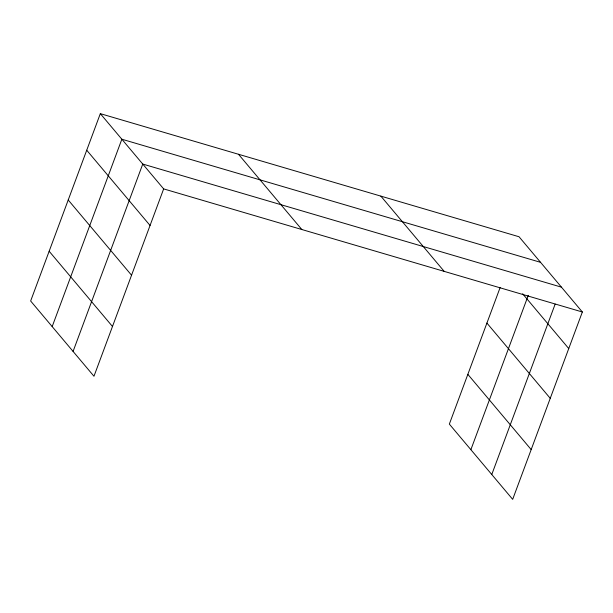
<?xml version="1.0" encoding="UTF-8"?>
<svg xmlns="http://www.w3.org/2000/svg" width="613" height="613" viewBox="0 0 613 613"><rect width="100%" height="100%" fill="white"/><g stroke="black" fill="none" stroke-linecap="round" stroke-linejoin="round"><path stroke-width="0.92" d="M100.325 113.65L30.65 301.006L93.973 376.252L163.656 188.896L100.325 113.65L519.027 236.748L582.35 311.994L512.675 499.35L449.344 424.104L500.131 287.535M52.182 326.591L121.857 139.228L540.551 262.333M73.077 351.418L142.76 164.062L561.454 287.16M470.876 449.689L528.283 295.336M491.772 474.523L555.148 304.109M163.656 188.896L582.35 311.994M522.644 293.788L568.749 348.567M380.857 196.129L444.18 271.367M486.914 323.082L550.244 398.327M467.849 374.351L531.18 449.59M238.495 154.269L301.826 229.515M86.724 150.223L150.055 225.469M68.219 199.984L131.55 275.222M49.155 251.246L112.486 326.491"/></g></svg>
